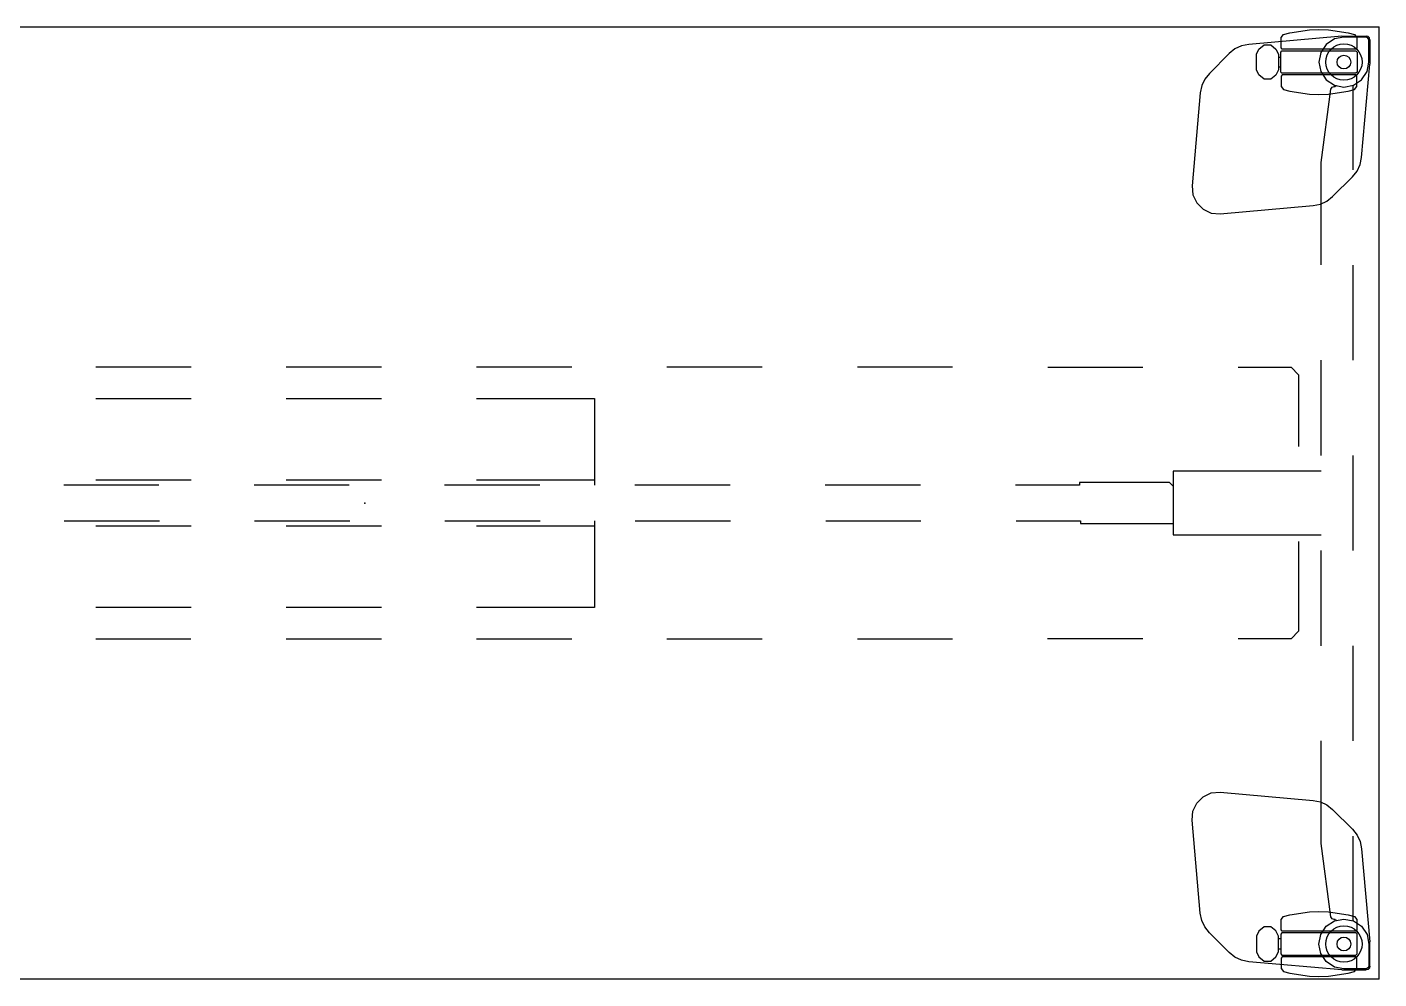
# Model space of a CAD drawing. Header units: inches. Extents: x 0 to 707, y 8 to 426.
# Drawn here: x 190.67 to 233.28, y 8.32 to 38.32 of the extents above; entities that cross this region are included whole.
import ezdxf

# ---------------------------------------------------------------- set-up
doc = ezdxf.new("R2010")
doc.units = ezdxf.units.IN
doc.header["$MEASUREMENT"] = 0
for name, color, linetype in [('TABLE', 6, 'Continuous'), ('TABLE-ELEC', 1, 'Continuous'), ('TABLE-HIDDEN', 6, 'Continuous')]:
    doc.layers.add(name, color=color, linetype=linetype)

# ---------------------------------------------------------------- blocks, each defined once
blk = doc.blocks.new('PHZ450S_423096L_1P')
at = {"layer": 'TABLE'}
for p, q in [((95.875, 0), (0, 0)), ((95.875, 0), (95.875, -30)), ((0, -30), (95.875, -30))]:
    blk.add_line(p, q, dxfattribs=at)
for p in [(95.875, 0), (95.875, -30)]:
    blk.add_point(p, dxfattribs=at)
at = {"layer": 'TABLE-ELEC'}
blk.add_point((63.917, -15), dxfattribs=at)
at = {"layer": 'TABLE-HIDDEN'}
for p, q in [((94.703, -0.288), (91.769, -0.545)), ((92.788, -0.657), (92.794, -0.33)), ((92.794, -0.33), (92.864, -0.238)), ((92.864, -0.238), (93.07, -0.185)), ((93.07, -0.185), (93.689, -0.091)), ((93.689, -0.091), (93.985, -0.074)), ((93.985, -0.074), (94.282, -0.091)), ((94.471, -0.375), (94.216, -0.546)), ((94.282, -0.091), (94.902, -0.185)), ((94.772, -0.315), (94.471, -0.375)), ((94.703, -0.288), (94.771, -0.285)), ((94.771, -0.285), (95.471, -0.285)), ((95.442, -0.315), (94.772, -0.315)), ((94.902, -0.185), (95.106, -0.238)), ((95.106, -0.238), (95.182, -0.33)), ((95.182, -0.33), (95.182, -0.657)), ((95.487, -0.324), (95.442, -0.315)), ((95.53, -0.301), (95.471, -0.285)), ((95.525, -0.35), (95.487, -0.324)), ((95.551, -0.388), (95.525, -0.35)), ((95.574, -0.344), (95.53, -0.301)), ((95.56, -0.433), (95.551, -0.388)), ((95.589, -0.404), (95.574, -0.344)), ((95.589, -0.404), (95.589, -1.104)), ((91.159, -0.83), (90.53, -1.459)), ((91.338, -0.688), (91.159, -0.83)), ((91.545, -0.591), (91.338, -0.688)), ((91.769, -0.545), (91.545, -0.591)), ((92.016, -0.852), (92.091, -0.693)), ((92.091, -0.693), (92.254, -0.559)), ((92.254, -0.559), (92.466, -0.558)), ((92.466, -0.558), (92.629, -0.693)), ((92.629, -0.693), (92.704, -0.852)), ((92.778, -0.787), (92.817, -0.748)), ((92.778, -1.417), (92.778, -0.787)), ((92.828, -0.697), (92.788, -0.657)), ((92.817, -0.748), (95.151, -0.748)), ((95.143, -0.697), (92.828, -0.697)), ((94.045, -0.801), (93.985, -1.102)), ((94.216, -0.546), (94.045, -0.801)), ((95.182, -0.657), (95.143, -0.697)), ((95.151, -0.748), (95.19, -0.787)), ((95.19, -0.787), (95.19, -1.418)), ((95.56, -1.102), (95.56, -0.433)), ((92.016, -1.353), (92.016, -0.852)), ((92.704, -0.852), (92.704, -1.352)), ((92.704, -0.945), (92.778, -0.945)), ((92.778, -1.26), (92.704, -1.26)), ((93.985, -1.102), (94.045, -1.404)), ((95.33, -4.106), (95.586, -1.172)), ((95.5, -1.404), (95.56, -1.102)), ((95.589, -1.104), (95.586, -1.172)), ((90.388, -1.638), (90.292, -1.845)), ((90.53, -1.459), (90.388, -1.638)), ((92.091, -1.511), (92.016, -1.353)), ((92.253, -1.646), (92.091, -1.511)), ((92.465, -1.647), (92.253, -1.646)), ((92.629, -1.512), (92.465, -1.647)), ((92.704, -1.352), (92.629, -1.512)), ((92.817, -1.457), (92.778, -1.417)), ((92.828, -1.508), (92.788, -1.548)), ((92.788, -1.548), (92.794, -1.874)), ((95.15, -1.457), (92.817, -1.457)), ((95.143, -1.508), (92.828, -1.508)), ((94.045, -1.404), (94.216, -1.659)), ((94.216, -1.659), (94.471, -1.83)), ((95.074, -1.83), (95.329, -1.659)), ((95.182, -1.548), (95.143, -1.508)), ((95.19, -1.418), (95.15, -1.457)), ((95.182, -1.874), (95.182, -1.548)), ((95.329, -1.659), (95.5, -1.404)), ((90.245, -2.069), (89.989, -5.001)), ((90.292, -1.845), (90.245, -2.069)), ((92.794, -1.874), (92.864, -1.967)), ((92.864, -1.967), (93.07, -2.02)), ((93.07, -2.02), (93.689, -2.114)), ((93.689, -2.114), (93.985, -2.13)), ((93.985, -2.13), (94.282, -2.114)), ((94.052, -4.268), (94.362, -1.961)), ((94.282, -2.114), (94.902, -2.019)), ((94.362, -1.961), (94.398, -1.897)), ((94.398, -1.897), (94.466, -1.877)), ((94.466, -1.877), (94.492, -1.877)), ((94.471, -1.83), (94.772, -1.89)), ((94.492, -1.877), (94.508, -1.859)), ((94.508, -1.859), (94.546, -1.845)), ((94.772, -1.89), (95.074, -1.83)), ((94.902, -2.019), (95.106, -1.967)), ((95.05, -1.835), (95.05, -4.5)), ((95.106, -1.967), (95.182, -1.874)), ((95.284, -4.33), (95.33, -4.106)), ((94.052, -7.499), (94.052, -4.268)), ((94.052, -7.499), (94.052, -4.268)), ((95.045, -4.716), (95.187, -4.537)), ((95.187, -4.537), (95.284, -4.33)), ((89.989, -5.001), (90.014, -5.284)), ((94.416, -5.345), (95.045, -4.716)), ((90.014, -5.284), (90.134, -5.541)), ((94.03, -5.583), (94.237, -5.487)), ((94.237, -5.487), (94.416, -5.345)), ((90.134, -5.541), (90.334, -5.741)), ((90.334, -5.741), (90.591, -5.861)), ((90.591, -5.861), (90.874, -5.886)), ((90.874, -5.886), (93.806, -5.629)), ((93.806, -5.629), (94.03, -5.583)), ((95.05, -7.5), (95.05, -10.5)), ((94.052, -13.499), (94.052, -10.499)), ((94.052, -13.499), (94.052, -10.499)), ((58.437, -10.719), (55.437, -10.719)), ((64.437, -10.719), (61.437, -10.719)), ((70.437, -10.719), (67.437, -10.719)), ((76.437, -10.719), (73.437, -10.719)), ((82.437, -10.719), (79.437, -10.719)), ((85.437, -10.722), (88.437, -10.722)), ((91.437, -10.722), (93.108, -10.722)), ((93.108, -10.722), (93.344, -10.957)), ((93.344, -10.957), (93.344, -13.217)), ((55.437, -11.705), (58.437, -11.705)), ((61.437, -11.705), (64.437, -11.705)), ((67.437, -11.705), (71.154, -11.705)), ((71.154, -11.705), (71.154, -14.441)), ((95.05, -13.5), (95.05, -16.5)), ((94.052, -14), (89.393, -14)), ((89.393, -14), (89.393, -16.003)), ((57.425, -14.441), (54.425, -14.441)), ((55.437, -14.265), (58.437, -14.265)), ((63.425, -14.441), (60.425, -14.441)), ((61.437, -14.265), (64.437, -14.265)), ((69.425, -14.441), (66.425, -14.441)), ((67.437, -14.265), (71.154, -14.265)), ((75.425, -14.441), (72.425, -14.441)), ((81.425, -14.441), (78.425, -14.441)), ((86.437, -14.441), (84.425, -14.441)), ((89.272, -14.352), (86.437, -14.352)), ((86.437, -14.352), (86.437, -14.441)), ((89.391, -14.47), (89.272, -14.352)), ((54.439, -15.559), (57.439, -15.559)), ((58.437, -15.735), (55.437, -15.735)), ((60.439, -15.559), (63.439, -15.559)), ((64.437, -15.735), (61.437, -15.735)), ((66.439, -15.559), (69.439, -15.559)), ((71.154, -15.735), (67.437, -15.735)), ((71.154, -15.559), (71.154, -18.29)), ((72.439, -15.559), (75.439, -15.559)), ((78.439, -15.559), (81.439, -15.559)), ((84.439, -15.559), (86.465, -15.559)), ((86.465, -15.559), (86.465, -15.648)), ((86.465, -15.648), (89.391, -15.648)), ((89.393, -16.003), (94.052, -16.003)), ((93.344, -16.217), (93.344, -18.476)), ((94.052, -19.499), (94.052, -16.499)), ((94.052, -19.499), (94.052, -16.499)), ((58.437, -18.29), (55.437, -18.29)), ((64.437, -18.29), (61.437, -18.29)), ((71.154, -18.29), (67.437, -18.29)), ((93.344, -18.476), (93.344, -19.044)), ((93.344, -19.044), (93.104, -19.281)), ((55.436, -19.28), (58.436, -19.281)), ((61.436, -19.281), (64.436, -19.281)), ((67.436, -19.281), (70.436, -19.281)), ((73.436, -19.281), (76.436, -19.281)), ((79.436, -19.281), (82.436, -19.281)), ((88.434, -19.281), (85.434, -19.281)), ((93.104, -19.281), (91.434, -19.281)), ((95.05, -19.5), (95.05, -22.5)), ((94.052, -25.73), (94.052, -22.499)), ((94.052, -25.73), (94.052, -22.499)), ((90.134, -24.459), (90.334, -24.259)), ((90.334, -24.259), (90.591, -24.139)), ((90.591, -24.139), (90.874, -24.114)), ((90.874, -24.114), (93.806, -24.371)), ((90.014, -24.716), (90.134, -24.459)), ((93.806, -24.371), (94.03, -24.417)), ((94.03, -24.417), (94.237, -24.513)), ((94.237, -24.513), (94.416, -24.655)), ((94.416, -24.655), (95.045, -25.284)), ((89.989, -24.999), (90.014, -24.716)), ((90.245, -27.931), (89.989, -24.999)), ((95.045, -25.284), (95.187, -25.463)), ((95.05, -25.5), (95.05, -28.165)), ((95.187, -25.463), (95.284, -25.67)), ((94.362, -28.039), (94.052, -25.73)), ((95.284, -25.67), (95.33, -25.894)), ((95.33, -25.894), (95.586, -28.828)), ((90.292, -28.155), (90.245, -27.931)), ((92.794, -28.126), (92.864, -28.033)), ((92.864, -28.033), (93.07, -27.98)), ((93.07, -27.98), (93.689, -27.886)), ((93.689, -27.886), (93.985, -27.87)), ((93.985, -27.87), (94.282, -27.886)), ((94.282, -27.886), (94.902, -27.981)), ((94.398, -28.103), (94.362, -28.039)), ((94.467, -28.125), (94.398, -28.103)), ((94.471, -28.17), (94.772, -28.11)), ((94.772, -28.11), (95.074, -28.17)), ((94.902, -27.981), (95.106, -28.033)), ((95.106, -28.033), (95.182, -28.126)), ((90.388, -28.362), (90.292, -28.155)), ((90.53, -28.541), (90.388, -28.362)), ((91.159, -29.17), (90.53, -28.541)), ((92.091, -28.489), (92.016, -28.647)), ((92.253, -28.354), (92.091, -28.489)), ((92.465, -28.353), (92.253, -28.354)), ((92.629, -28.488), (92.465, -28.353)), ((92.704, -28.648), (92.629, -28.488)), ((92.817, -28.543), (92.778, -28.583)), ((92.788, -28.452), (92.794, -28.126)), ((92.828, -28.492), (92.788, -28.452)), ((95.15, -28.543), (92.817, -28.543)), ((95.143, -28.492), (92.828, -28.492)), ((94.045, -28.596), (94.216, -28.341)), ((94.216, -28.341), (94.471, -28.17)), ((94.494, -28.124), (94.467, -28.125)), ((94.507, -28.142), (94.494, -28.124)), ((94.552, -28.154), (94.507, -28.142)), ((95.074, -28.17), (95.329, -28.341)), ((95.182, -28.452), (95.143, -28.492)), ((95.19, -28.582), (95.15, -28.543)), ((95.182, -28.126), (95.182, -28.452)), ((95.329, -28.341), (95.5, -28.596)), ((92.016, -28.647), (92.016, -29.148)), ((92.704, -29.148), (92.704, -28.648)), ((92.778, -28.74), (92.704, -28.74)), ((92.778, -28.583), (92.778, -29.213)), ((93.985, -28.898), (94.045, -28.596)), ((94.045, -29.199), (93.985, -28.898)), ((95.19, -29.213), (95.19, -28.582)), ((95.5, -28.596), (95.56, -28.898)), ((95.56, -28.898), (95.56, -29.567)), ((95.589, -28.896), (95.586, -28.828)), ((95.589, -29.596), (95.589, -28.896)), ((91.338, -29.312), (91.159, -29.17)), ((91.545, -29.409), (91.338, -29.312)), ((92.016, -29.148), (92.091, -29.307)), ((92.091, -29.307), (92.254, -29.441)), ((92.466, -29.442), (92.629, -29.307)), ((92.629, -29.307), (92.704, -29.148)), ((92.704, -29.055), (92.778, -29.055)), ((92.778, -29.213), (92.817, -29.252)), ((92.828, -29.303), (92.788, -29.343)), ((92.788, -29.343), (92.794, -29.67)), ((92.817, -29.252), (95.151, -29.252)), ((95.143, -29.303), (92.828, -29.303)), ((94.216, -29.454), (94.045, -29.199)), ((95.182, -29.343), (95.143, -29.303)), ((95.151, -29.252), (95.19, -29.213)), ((95.182, -29.67), (95.182, -29.343)), ((91.769, -29.455), (91.545, -29.409)), ((94.703, -29.712), (91.769, -29.455)), ((92.254, -29.441), (92.466, -29.442)), ((92.794, -29.67), (92.864, -29.762)), ((92.864, -29.762), (93.07, -29.815)), ((93.07, -29.815), (93.689, -29.909)), ((94.471, -29.625), (94.216, -29.454)), ((94.282, -29.909), (94.902, -29.815)), ((94.772, -29.685), (94.471, -29.625)), ((94.703, -29.712), (94.771, -29.715)), ((94.771, -29.715), (95.471, -29.715)), ((95.442, -29.685), (94.772, -29.685)), ((94.902, -29.815), (95.106, -29.762)), ((95.106, -29.762), (95.182, -29.67)), ((95.487, -29.676), (95.442, -29.685)), ((95.53, -29.699), (95.471, -29.715)), ((95.525, -29.65), (95.487, -29.676)), ((95.551, -29.612), (95.525, -29.65)), ((95.574, -29.656), (95.53, -29.699)), ((95.56, -29.567), (95.551, -29.612)), ((95.589, -29.596), (95.574, -29.656)), ((93.689, -29.909), (93.985, -29.926)), ((93.985, -29.926), (94.282, -29.909))]:
    blk.add_line(p, q, dxfattribs=at)
for centre, radius in [((94.772, -1.102), 0.571), ((94.772, -1.102), 0.217), ((94.772, -28.898), 0.571), ((94.772, -28.898), 0.217)]:
    blk.add_circle(centre, radius, dxfattribs=at)

msp = doc.modelspace()

# ---------------------------------------------------------------- block references
msp.add_blockref('PHZ450S_423096L_1P', (137.401, 38.319))

doc.saveas('drawing.dxf')
